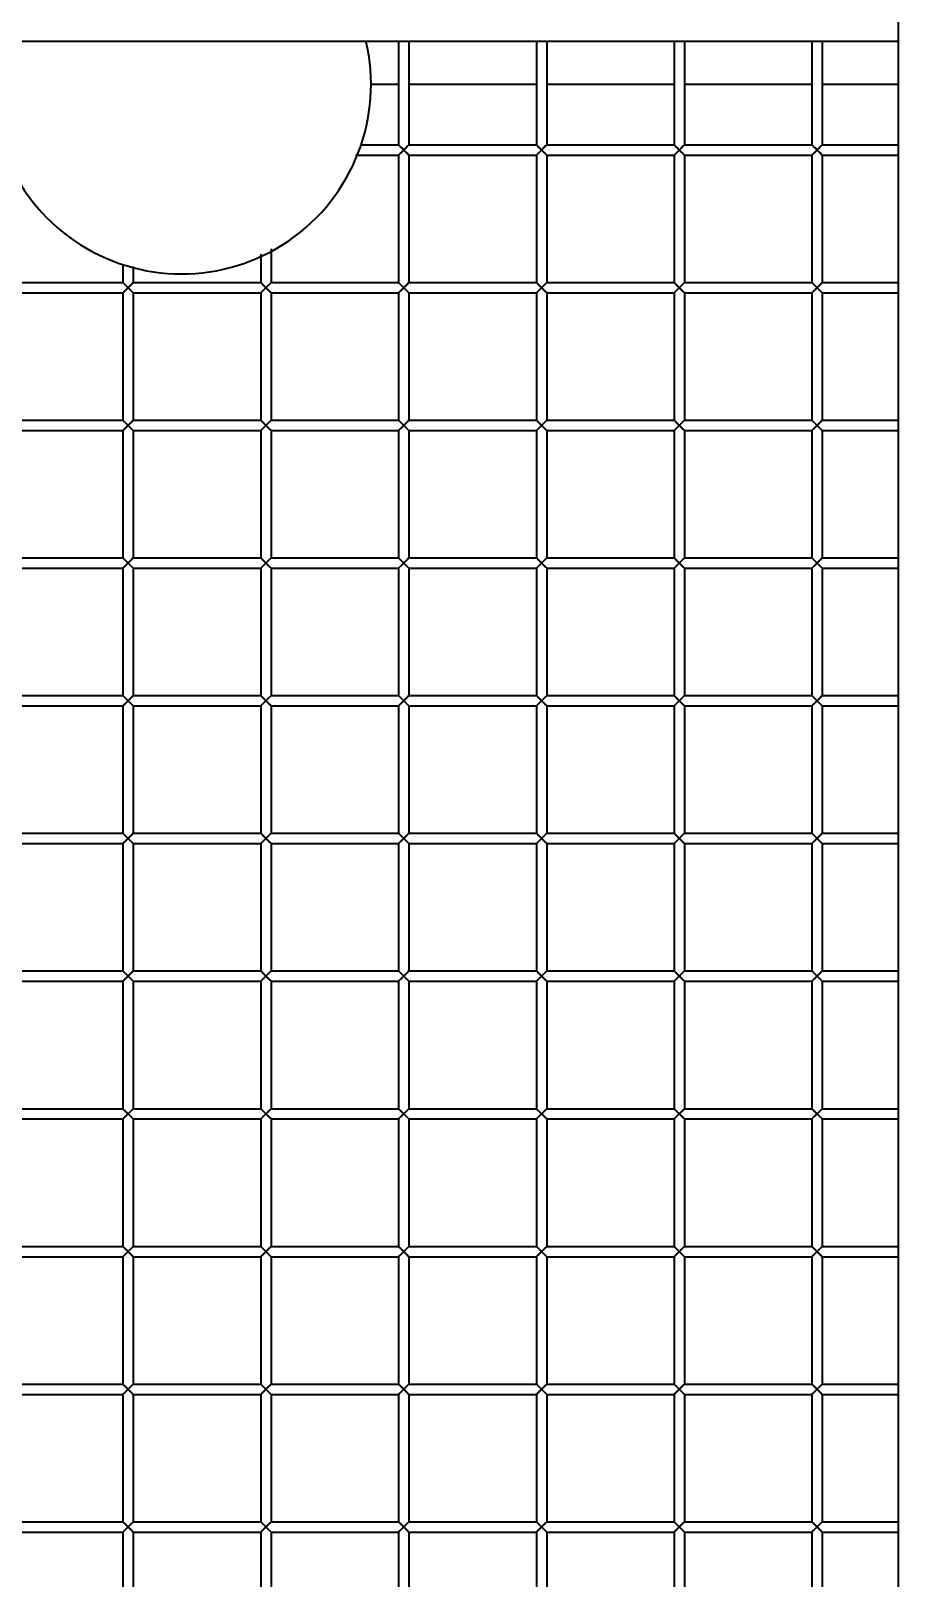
# Model space of a CAD drawing. Header units: millimetres. Extents: x 32496 to 166256, y 3504 to 23939.
# Drawn here: x 98126 to 98377.8, y 21905.1 to 22354.6 of the extents above; entities that cross this region are included whole.
import ezdxf

# ---------------------------------------------------------------- set-up
doc = ezdxf.new("R2010")
doc.units = ezdxf.units.MM
doc.layers.get('0').update_dxf_attribs({"lineweight": 35})

# ---------------------------------------------------------------- blocks, each defined once
blk = doc.blocks.new('8-1250')
at = {"linetype": 'Continuous'}
for p, q in [((-1585.13, -32393.79), (-1585.13, -33324.79)), ((-1585.13, -32408.79), (-2211.13, -32408.79)), ((-1730.13, -32408.79), (-1730.13, -32438.79)), ((-1727.13, -32408.79), (-1727.13, -32438.79)), ((-1690.13, -32408.79), (-1690.13, -32438.79)), ((-1687.13, -32408.79), (-1687.13, -32438.79)), ((-1650.13, -32408.79), (-1650.13, -32438.79)), ((-1647.13, -32408.79), (-1647.13, -32438.79)), ((-1610.13, -32408.79), (-1610.13, -32438.79)), ((-1607.13, -32408.79), (-1607.13, -32438.79)), ((-1730.13, -32421.29), (-1738.13, -32421.29)), ((-1690.13, -32421.29), (-1727.13, -32421.29)), ((-1650.13, -32421.29), (-1687.13, -32421.29)), ((-1610.13, -32421.29), (-1647.13, -32421.29)), ((-1585.13, -32421.29), (-1607.13, -32421.29)), ((-1741.05, -32438.79), (-1730.13, -32438.79)), ((-1730.13, -32441.79), (-1727.13, -32438.79)), ((-1727.13, -32441.79), (-1730.13, -32438.79)), ((-1730.01, -32441.67), (-1729.22, -32440.88)), ((-1729.22, -32440.88), (-1728.63, -32440.29)), ((-1727.13, -32438.79), (-1727.56, -32439.22)), ((-1727.13, -32438.79), (-1690.13, -32438.79)), ((-1690.13, -32441.79), (-1687.13, -32438.79)), ((-1687.13, -32441.79), (-1690.13, -32438.79)), ((-1690.01, -32441.67), (-1689.22, -32440.88)), ((-1689.22, -32440.88), (-1688.63, -32440.29)), ((-1687.13, -32438.79), (-1687.56, -32439.22)), ((-1687.13, -32438.79), (-1650.13, -32438.79)), ((-1650.13, -32441.79), (-1647.13, -32438.79)), ((-1647.13, -32441.79), (-1650.13, -32438.79)), ((-1650.01, -32441.67), (-1649.22, -32440.88)), ((-1649.22, -32440.88), (-1648.63, -32440.29)), ((-1647.13, -32438.79), (-1647.56, -32439.22)), ((-1647.13, -32438.79), (-1610.13, -32438.79)), ((-1610.13, -32441.79), (-1607.13, -32438.79)), ((-1607.13, -32441.79), (-1610.13, -32438.79)), ((-1610.01, -32441.67), (-1609.22, -32440.88)), ((-1609.22, -32440.88), (-1608.63, -32440.29)), ((-1607.13, -32438.79), (-1607.56, -32439.22)), ((-1607.13, -32438.79), (-1585.13, -32438.79)), ((-1742.59, -32441.79), (-1730.13, -32441.79)), ((-1730.13, -32441.79), (-1730.13, -32478.79)), ((-1727.13, -32441.79), (-1727.13, -32478.79)), ((-1727.13, -32441.79), (-1690.13, -32441.79)), ((-1690.13, -32441.79), (-1690.13, -32478.79)), ((-1687.13, -32441.79), (-1687.13, -32478.79)), ((-1687.13, -32441.79), (-1650.13, -32441.79)), ((-1650.13, -32441.79), (-1650.13, -32478.79)), ((-1647.13, -32441.79), (-1647.13, -32478.79)), ((-1647.13, -32441.79), (-1610.13, -32441.79)), ((-1610.13, -32441.79), (-1610.13, -32478.79)), ((-1607.13, -32441.79), (-1607.13, -32478.79)), ((-1607.13, -32441.79), (-1585.13, -32441.79)), ((-1770.13, -32470.56), (-1770.13, -32478.79)), ((-1767.13, -32469.02), (-1767.13, -32478.79)), ((-1810.13, -32473.55), (-1810.13, -32478.79)), ((-1807.13, -32474.1), (-1807.13, -32478.79)), ((-1847.13, -32478.79), (-1810.13, -32478.79)), ((-1847.13, -32481.79), (-1810.13, -32481.79)), ((-1810.13, -32481.79), (-1807.13, -32478.79)), ((-1807.13, -32481.79), (-1810.13, -32478.79)), ((-1810.13, -32481.79), (-1810.13, -32518.79)), ((-1810.01, -32481.67), (-1809.22, -32480.88)), ((-1809.22, -32480.88), (-1808.63, -32480.29)), ((-1807.13, -32478.79), (-1807.56, -32479.22)), ((-1807.13, -32478.79), (-1770.13, -32478.79)), ((-1807.13, -32481.79), (-1807.13, -32518.79)), ((-1807.13, -32481.79), (-1770.13, -32481.79)), ((-1770.13, -32481.79), (-1767.13, -32478.79)), ((-1767.13, -32481.79), (-1770.13, -32478.79)), ((-1770.13, -32481.79), (-1770.13, -32518.79)), ((-1770.01, -32481.67), (-1769.22, -32480.88)), ((-1769.22, -32480.88), (-1768.63, -32480.29)), ((-1767.13, -32478.79), (-1767.56, -32479.22)), ((-1767.13, -32478.79), (-1730.13, -32478.79)), ((-1767.13, -32481.79), (-1767.13, -32518.79)), ((-1767.13, -32481.79), (-1730.13, -32481.79)), ((-1730.13, -32481.79), (-1727.13, -32478.79)), ((-1727.13, -32481.79), (-1730.13, -32478.79)), ((-1730.13, -32481.79), (-1730.13, -32518.79)), ((-1730.01, -32481.67), (-1729.22, -32480.88)), ((-1729.22, -32480.88), (-1728.63, -32480.29)), ((-1727.13, -32478.79), (-1727.56, -32479.22)), ((-1727.13, -32478.79), (-1690.13, -32478.79)), ((-1727.13, -32481.79), (-1727.13, -32518.79)), ((-1727.13, -32481.79), (-1690.13, -32481.79)), ((-1690.13, -32481.79), (-1687.13, -32478.79)), ((-1687.13, -32481.79), (-1690.13, -32478.79)), ((-1690.13, -32481.79), (-1690.13, -32518.79)), ((-1690.01, -32481.67), (-1689.22, -32480.88)), ((-1689.22, -32480.88), (-1688.63, -32480.29)), ((-1687.13, -32478.79), (-1687.56, -32479.22)), ((-1687.13, -32478.79), (-1650.13, -32478.79)), ((-1687.13, -32481.79), (-1687.13, -32518.79)), ((-1687.13, -32481.79), (-1650.13, -32481.79)), ((-1650.13, -32481.79), (-1647.13, -32478.79)), ((-1647.13, -32481.79), (-1650.13, -32478.79)), ((-1650.13, -32481.79), (-1650.13, -32518.79)), ((-1650.01, -32481.67), (-1649.22, -32480.88)), ((-1649.22, -32480.88), (-1648.63, -32480.29)), ((-1647.13, -32478.79), (-1647.56, -32479.22)), ((-1647.13, -32478.79), (-1610.13, -32478.79)), ((-1647.13, -32481.79), (-1647.13, -32518.79)), ((-1647.13, -32481.79), (-1610.13, -32481.79)), ((-1610.13, -32481.79), (-1607.13, -32478.79)), ((-1607.13, -32481.79), (-1610.13, -32478.79)), ((-1610.13, -32481.79), (-1610.13, -32518.79)), ((-1610.01, -32481.67), (-1609.22, -32480.88)), ((-1609.22, -32480.88), (-1608.63, -32480.29)), ((-1607.13, -32478.79), (-1607.56, -32479.22)), ((-1607.13, -32478.79), (-1585.13, -32478.79)), ((-1607.13, -32481.79), (-1607.13, -32518.79)), ((-1607.13, -32481.79), (-1585.13, -32481.79)), ((-1847.13, -32518.79), (-1810.13, -32518.79)), ((-1847.13, -32521.79), (-1810.13, -32521.79)), ((-1810.13, -32521.79), (-1807.13, -32518.79)), ((-1807.13, -32521.79), (-1810.13, -32518.79)), ((-1810.13, -32521.79), (-1810.13, -32558.79)), ((-1810.01, -32521.67), (-1809.22, -32520.88)), ((-1809.22, -32520.88), (-1808.63, -32520.29)), ((-1807.13, -32518.79), (-1807.56, -32519.22)), ((-1807.13, -32518.79), (-1770.13, -32518.79)), ((-1807.13, -32521.79), (-1807.13, -32558.79)), ((-1807.13, -32521.79), (-1770.13, -32521.79)), ((-1770.13, -32521.79), (-1767.13, -32518.79)), ((-1767.13, -32521.79), (-1770.13, -32518.79)), ((-1770.13, -32521.79), (-1770.13, -32558.79)), ((-1770.01, -32521.67), (-1769.22, -32520.88)), ((-1769.22, -32520.88), (-1768.63, -32520.29)), ((-1767.13, -32518.79), (-1767.56, -32519.22)), ((-1767.13, -32518.79), (-1730.13, -32518.79)), ((-1767.13, -32521.79), (-1767.13, -32558.79)), ((-1767.13, -32521.79), (-1730.13, -32521.79)), ((-1730.13, -32521.79), (-1727.13, -32518.79)), ((-1727.13, -32521.79), (-1730.13, -32518.79)), ((-1730.13, -32521.79), (-1730.13, -32558.79)), ((-1730.01, -32521.67), (-1729.22, -32520.88)), ((-1729.22, -32520.88), (-1728.63, -32520.29)), ((-1727.13, -32518.79), (-1727.56, -32519.22)), ((-1727.13, -32518.79), (-1690.13, -32518.79)), ((-1727.13, -32521.79), (-1727.13, -32558.79)), ((-1727.13, -32521.79), (-1690.13, -32521.79)), ((-1690.13, -32521.79), (-1687.13, -32518.79)), ((-1687.13, -32521.79), (-1690.13, -32518.79)), ((-1690.13, -32521.79), (-1690.13, -32558.79)), ((-1690.01, -32521.67), (-1689.22, -32520.88)), ((-1689.22, -32520.88), (-1688.63, -32520.29)), ((-1687.13, -32518.79), (-1687.56, -32519.22)), ((-1687.13, -32518.79), (-1650.13, -32518.79)), ((-1687.13, -32521.79), (-1687.13, -32558.79)), ((-1687.13, -32521.79), (-1650.13, -32521.79)), ((-1650.13, -32521.79), (-1647.13, -32518.79)), ((-1647.13, -32521.79), (-1650.13, -32518.79)), ((-1650.13, -32521.79), (-1650.13, -32558.79)), ((-1650.01, -32521.67), (-1649.22, -32520.88)), ((-1649.22, -32520.88), (-1648.63, -32520.29)), ((-1647.13, -32518.79), (-1647.56, -32519.22)), ((-1647.13, -32518.79), (-1610.13, -32518.79)), ((-1647.13, -32521.79), (-1647.13, -32558.79)), ((-1647.13, -32521.79), (-1610.13, -32521.79)), ((-1610.13, -32521.79), (-1607.13, -32518.79)), ((-1607.13, -32521.79), (-1610.13, -32518.79)), ((-1610.13, -32521.79), (-1610.13, -32558.79)), ((-1610.01, -32521.67), (-1609.22, -32520.88)), ((-1609.22, -32520.88), (-1608.63, -32520.29)), ((-1607.13, -32518.79), (-1607.56, -32519.22)), ((-1607.13, -32518.79), (-1585.13, -32518.79)), ((-1607.13, -32521.79), (-1607.13, -32558.79)), ((-1607.13, -32521.79), (-1585.13, -32521.79)), ((-1847.13, -32558.79), (-1810.13, -32558.79)), ((-1847.13, -32561.79), (-1810.13, -32561.79)), ((-1810.13, -32561.79), (-1807.13, -32558.79)), ((-1807.13, -32561.79), (-1810.13, -32558.79)), ((-1810.13, -32561.79), (-1810.13, -32598.79)), ((-1810.01, -32561.67), (-1809.22, -32560.88)), ((-1809.22, -32560.88), (-1808.63, -32560.29)), ((-1807.13, -32558.79), (-1807.56, -32559.22)), ((-1807.13, -32558.79), (-1770.13, -32558.79)), ((-1807.13, -32561.79), (-1807.13, -32598.79)), ((-1807.13, -32561.79), (-1770.13, -32561.79)), ((-1770.13, -32561.79), (-1767.13, -32558.79)), ((-1767.13, -32561.79), (-1770.13, -32558.79)), ((-1770.13, -32561.79), (-1770.13, -32598.79)), ((-1770.01, -32561.67), (-1769.22, -32560.88)), ((-1769.22, -32560.88), (-1768.63, -32560.29)), ((-1767.13, -32558.79), (-1767.56, -32559.22)), ((-1767.13, -32558.79), (-1730.13, -32558.79)), ((-1767.13, -32561.79), (-1767.13, -32598.79)), ((-1767.13, -32561.79), (-1730.13, -32561.79)), ((-1730.13, -32561.79), (-1727.13, -32558.79)), ((-1727.13, -32561.79), (-1730.13, -32558.79)), ((-1730.13, -32561.79), (-1730.13, -32598.79)), ((-1730.01, -32561.67), (-1729.22, -32560.88)), ((-1729.22, -32560.88), (-1728.63, -32560.29)), ((-1727.13, -32558.79), (-1727.56, -32559.22)), ((-1727.13, -32558.79), (-1690.13, -32558.79)), ((-1727.13, -32561.79), (-1727.13, -32598.79)), ((-1727.13, -32561.79), (-1690.13, -32561.79)), ((-1690.13, -32561.79), (-1687.13, -32558.79)), ((-1687.13, -32561.79), (-1690.13, -32558.79)), ((-1690.13, -32561.79), (-1690.13, -32598.79)), ((-1690.01, -32561.67), (-1689.22, -32560.88)), ((-1689.22, -32560.88), (-1688.63, -32560.29)), ((-1687.13, -32558.79), (-1687.56, -32559.22)), ((-1687.13, -32558.79), (-1650.13, -32558.79)), ((-1687.13, -32561.79), (-1687.13, -32598.79)), ((-1687.13, -32561.79), (-1650.13, -32561.79)), ((-1650.13, -32561.79), (-1647.13, -32558.79)), ((-1647.13, -32561.79), (-1650.13, -32558.79)), ((-1650.13, -32561.79), (-1650.13, -32598.79)), ((-1650.01, -32561.67), (-1649.22, -32560.88)), ((-1649.22, -32560.88), (-1648.63, -32560.29)), ((-1647.13, -32558.79), (-1647.56, -32559.22)), ((-1647.13, -32558.79), (-1610.13, -32558.79)), ((-1647.13, -32561.79), (-1647.13, -32598.79)), ((-1647.13, -32561.79), (-1610.13, -32561.79)), ((-1610.13, -32561.79), (-1607.13, -32558.79)), ((-1607.13, -32561.79), (-1610.13, -32558.79)), ((-1610.13, -32561.79), (-1610.13, -32598.79)), ((-1610.01, -32561.67), (-1609.22, -32560.88)), ((-1609.22, -32560.88), (-1608.63, -32560.29)), ((-1607.13, -32558.79), (-1607.56, -32559.22)), ((-1607.13, -32558.79), (-1585.13, -32558.79)), ((-1607.13, -32561.79), (-1607.13, -32598.79)), ((-1607.13, -32561.79), (-1585.13, -32561.79)), ((-1847.13, -32598.79), (-1810.13, -32598.79)), ((-1810.13, -32601.79), (-1807.13, -32598.79)), ((-1807.13, -32601.79), (-1810.13, -32598.79)), ((-1807.13, -32598.79), (-1807.56, -32599.22)), ((-1807.13, -32598.79), (-1770.13, -32598.79)), ((-1770.13, -32601.79), (-1767.13, -32598.79)), ((-1767.13, -32601.79), (-1770.13, -32598.79)), ((-1767.13, -32598.79), (-1767.56, -32599.22)), ((-1767.13, -32598.79), (-1730.13, -32598.79)), ((-1730.13, -32601.79), (-1727.13, -32598.79)), ((-1727.13, -32601.79), (-1730.13, -32598.79)), ((-1727.13, -32598.79), (-1727.56, -32599.22)), ((-1727.13, -32598.79), (-1690.13, -32598.79)), ((-1690.13, -32601.79), (-1687.13, -32598.79)), ((-1687.13, -32601.79), (-1690.13, -32598.79)), ((-1687.13, -32598.79), (-1687.56, -32599.22)), ((-1687.13, -32598.79), (-1650.13, -32598.79)), ((-1650.13, -32601.79), (-1647.13, -32598.79)), ((-1647.13, -32601.79), (-1650.13, -32598.79)), ((-1647.13, -32598.79), (-1647.56, -32599.22)), ((-1647.13, -32598.79), (-1610.13, -32598.79)), ((-1610.13, -32601.79), (-1607.13, -32598.79)), ((-1607.13, -32601.79), (-1610.13, -32598.79)), ((-1607.13, -32598.79), (-1607.56, -32599.22)), ((-1607.13, -32598.79), (-1585.13, -32598.79)), ((-1847.13, -32601.79), (-1810.13, -32601.79)), ((-1810.13, -32601.79), (-1810.13, -32638.79)), ((-1810.01, -32601.67), (-1809.22, -32600.88)), ((-1809.22, -32600.88), (-1808.63, -32600.29)), ((-1807.13, -32601.79), (-1807.13, -32638.79)), ((-1807.13, -32601.79), (-1770.13, -32601.79)), ((-1770.13, -32601.79), (-1770.13, -32638.79)), ((-1770.01, -32601.67), (-1769.22, -32600.88)), ((-1769.22, -32600.88), (-1768.63, -32600.29)), ((-1767.13, -32601.79), (-1767.13, -32638.79)), ((-1767.13, -32601.79), (-1730.13, -32601.79)), ((-1730.13, -32601.79), (-1730.13, -32638.79)), ((-1730.01, -32601.67), (-1729.22, -32600.88)), ((-1729.22, -32600.88), (-1728.63, -32600.29)), ((-1727.13, -32601.79), (-1727.13, -32638.79)), ((-1727.13, -32601.79), (-1690.13, -32601.79)), ((-1690.13, -32601.79), (-1690.13, -32638.79)), ((-1690.01, -32601.67), (-1689.22, -32600.88)), ((-1689.22, -32600.88), (-1688.63, -32600.29)), ((-1687.13, -32601.79), (-1687.13, -32638.79)), ((-1687.13, -32601.79), (-1650.13, -32601.79)), ((-1650.13, -32601.79), (-1650.13, -32638.79)), ((-1650.01, -32601.67), (-1649.22, -32600.88)), ((-1649.22, -32600.88), (-1648.63, -32600.29)), ((-1647.13, -32601.79), (-1647.13, -32638.79)), ((-1647.13, -32601.79), (-1610.13, -32601.79)), ((-1610.13, -32601.79), (-1610.13, -32638.79)), ((-1610.01, -32601.67), (-1609.22, -32600.88)), ((-1609.22, -32600.88), (-1608.63, -32600.29)), ((-1607.13, -32601.79), (-1607.13, -32638.79)), ((-1607.13, -32601.79), (-1585.13, -32601.79)), ((-1847.13, -32638.79), (-1810.13, -32638.79)), ((-1810.13, -32641.79), (-1807.13, -32638.79)), ((-1807.13, -32641.79), (-1810.13, -32638.79)), ((-1807.13, -32638.79), (-1807.56, -32639.22)), ((-1807.13, -32638.79), (-1770.13, -32638.79)), ((-1770.13, -32641.79), (-1767.13, -32638.79)), ((-1767.13, -32641.79), (-1770.13, -32638.79)), ((-1767.13, -32638.79), (-1767.56, -32639.22)), ((-1767.13, -32638.79), (-1730.13, -32638.79)), ((-1730.13, -32641.79), (-1727.13, -32638.79)), ((-1727.13, -32641.79), (-1730.13, -32638.79)), ((-1727.13, -32638.79), (-1727.56, -32639.22)), ((-1727.13, -32638.79), (-1690.13, -32638.79)), ((-1690.13, -32641.79), (-1687.13, -32638.79)), ((-1687.13, -32641.79), (-1690.13, -32638.79)), ((-1687.13, -32638.79), (-1687.56, -32639.22)), ((-1687.13, -32638.79), (-1650.13, -32638.79)), ((-1650.13, -32641.79), (-1647.13, -32638.79)), ((-1647.13, -32641.79), (-1650.13, -32638.79)), ((-1647.13, -32638.79), (-1647.56, -32639.22)), ((-1647.13, -32638.79), (-1610.13, -32638.79)), ((-1610.13, -32641.79), (-1607.13, -32638.79)), ((-1607.13, -32641.79), (-1610.13, -32638.79)), ((-1607.13, -32638.79), (-1607.56, -32639.22)), ((-1607.13, -32638.79), (-1585.13, -32638.79)), ((-1847.13, -32641.79), (-1810.13, -32641.79)), ((-1810.13, -32641.79), (-1810.13, -32678.79)), ((-1810.01, -32641.67), (-1809.22, -32640.88)), ((-1809.22, -32640.88), (-1808.63, -32640.29)), ((-1807.13, -32641.79), (-1807.13, -32678.79)), ((-1807.13, -32641.79), (-1770.13, -32641.79)), ((-1770.13, -32641.79), (-1770.13, -32678.79)), ((-1770.01, -32641.67), (-1769.22, -32640.88)), ((-1769.22, -32640.88), (-1768.63, -32640.29)), ((-1767.13, -32641.79), (-1767.13, -32678.79)), ((-1767.13, -32641.79), (-1730.13, -32641.79)), ((-1730.13, -32641.79), (-1730.13, -32678.79)), ((-1730.01, -32641.67), (-1729.22, -32640.88)), ((-1729.22, -32640.88), (-1728.63, -32640.29)), ((-1727.13, -32641.79), (-1727.13, -32678.79)), ((-1727.13, -32641.79), (-1690.13, -32641.79)), ((-1690.13, -32641.79), (-1690.13, -32678.79)), ((-1690.01, -32641.67), (-1689.22, -32640.88)), ((-1689.22, -32640.88), (-1688.63, -32640.29)), ((-1687.13, -32641.79), (-1687.13, -32678.79)), ((-1687.13, -32641.79), (-1650.13, -32641.79)), ((-1650.13, -32641.79), (-1650.13, -32678.79)), ((-1650.01, -32641.67), (-1649.22, -32640.88)), ((-1649.22, -32640.88), (-1648.63, -32640.29)), ((-1647.13, -32641.79), (-1647.13, -32678.79)), ((-1647.13, -32641.79), (-1610.13, -32641.79)), ((-1610.13, -32641.79), (-1610.13, -32678.79)), ((-1610.01, -32641.67), (-1609.22, -32640.88)), ((-1609.22, -32640.88), (-1608.63, -32640.29)), ((-1607.13, -32641.79), (-1607.13, -32678.79)), ((-1607.13, -32641.79), (-1585.13, -32641.79)), ((-1847.13, -32678.79), (-1810.13, -32678.79)), ((-1810.13, -32681.79), (-1807.13, -32678.79)), ((-1807.13, -32681.79), (-1810.13, -32678.79)), ((-1807.13, -32678.79), (-1807.56, -32679.22)), ((-1807.13, -32678.79), (-1770.13, -32678.79)), ((-1770.13, -32681.79), (-1767.13, -32678.79)), ((-1767.13, -32681.79), (-1770.13, -32678.79)), ((-1767.13, -32678.79), (-1767.56, -32679.22)), ((-1767.13, -32678.79), (-1730.13, -32678.79)), ((-1730.13, -32681.79), (-1727.13, -32678.79)), ((-1727.13, -32681.79), (-1730.13, -32678.79)), ((-1727.13, -32678.79), (-1727.56, -32679.22)), ((-1727.13, -32678.79), (-1690.13, -32678.79)), ((-1690.13, -32681.79), (-1687.13, -32678.79)), ((-1687.13, -32681.79), (-1690.13, -32678.79)), ((-1687.13, -32678.79), (-1687.56, -32679.22)), ((-1687.13, -32678.79), (-1650.13, -32678.79)), ((-1650.13, -32681.79), (-1647.13, -32678.79)), ((-1647.13, -32681.79), (-1650.13, -32678.79)), ((-1647.13, -32678.79), (-1647.56, -32679.22)), ((-1647.13, -32678.79), (-1610.13, -32678.79)), ((-1610.13, -32681.79), (-1607.13, -32678.79)), ((-1607.13, -32681.79), (-1610.13, -32678.79)), ((-1607.13, -32678.79), (-1607.56, -32679.22)), ((-1607.13, -32678.79), (-1585.13, -32678.79)), ((-1847.13, -32681.79), (-1810.13, -32681.79)), ((-1810.13, -32681.79), (-1810.13, -32718.79)), ((-1810.01, -32681.67), (-1809.22, -32680.88)), ((-1809.22, -32680.88), (-1808.63, -32680.29)), ((-1807.13, -32681.79), (-1807.13, -32718.79)), ((-1807.13, -32681.79), (-1770.13, -32681.79)), ((-1770.13, -32681.79), (-1770.13, -32718.79)), ((-1770.01, -32681.67), (-1769.22, -32680.88)), ((-1769.22, -32680.88), (-1768.63, -32680.29)), ((-1767.13, -32681.79), (-1767.13, -32718.79)), ((-1767.13, -32681.79), (-1730.13, -32681.79)), ((-1730.13, -32681.79), (-1730.13, -32718.79)), ((-1730.01, -32681.67), (-1729.22, -32680.88)), ((-1729.22, -32680.88), (-1728.63, -32680.29)), ((-1727.13, -32681.79), (-1727.13, -32718.79)), ((-1727.13, -32681.79), (-1690.13, -32681.79)), ((-1690.13, -32681.79), (-1690.13, -32718.79)), ((-1690.01, -32681.67), (-1689.22, -32680.88)), ((-1689.22, -32680.88), (-1688.63, -32680.29)), ((-1687.13, -32681.79), (-1687.13, -32718.79)), ((-1687.13, -32681.79), (-1650.13, -32681.79)), ((-1650.13, -32681.79), (-1650.13, -32718.79)), ((-1650.01, -32681.67), (-1649.22, -32680.88)), ((-1649.22, -32680.88), (-1648.63, -32680.29)), ((-1647.13, -32681.79), (-1647.13, -32718.79)), ((-1647.13, -32681.79), (-1610.13, -32681.79)), ((-1610.13, -32681.79), (-1610.13, -32718.79)), ((-1610.01, -32681.67), (-1609.22, -32680.88)), ((-1609.22, -32680.88), (-1608.63, -32680.29)), ((-1607.13, -32681.79), (-1607.13, -32718.79)), ((-1607.13, -32681.79), (-1585.13, -32681.79)), ((-1847.13, -32718.79), (-1810.13, -32718.79)), ((-1810.13, -32721.79), (-1807.13, -32718.79)), ((-1807.13, -32721.79), (-1810.13, -32718.79)), ((-1809.22, -32720.88), (-1808.63, -32720.29)), ((-1807.13, -32718.79), (-1807.56, -32719.22)), ((-1807.13, -32718.79), (-1770.13, -32718.79)), ((-1770.13, -32721.79), (-1767.13, -32718.79)), ((-1767.13, -32721.79), (-1770.13, -32718.79)), ((-1769.22, -32720.88), (-1768.63, -32720.29)), ((-1767.13, -32718.79), (-1767.56, -32719.22)), ((-1767.13, -32718.79), (-1730.13, -32718.79)), ((-1730.13, -32721.79), (-1727.13, -32718.79)), ((-1727.13, -32721.79), (-1730.13, -32718.79)), ((-1729.22, -32720.88), (-1728.63, -32720.29)), ((-1727.13, -32718.79), (-1727.56, -32719.22)), ((-1727.13, -32718.79), (-1690.13, -32718.79)), ((-1690.13, -32721.79), (-1687.13, -32718.79)), ((-1687.13, -32721.79), (-1690.13, -32718.79)), ((-1689.22, -32720.88), (-1688.63, -32720.29)), ((-1687.13, -32718.79), (-1687.56, -32719.22)), ((-1687.13, -32718.79), (-1650.13, -32718.79)), ((-1650.13, -32721.79), (-1647.13, -32718.79)), ((-1647.13, -32721.79), (-1650.13, -32718.79)), ((-1649.22, -32720.88), (-1648.63, -32720.29)), ((-1647.13, -32718.79), (-1647.56, -32719.22)), ((-1647.13, -32718.79), (-1610.13, -32718.79)), ((-1610.13, -32721.79), (-1607.13, -32718.79)), ((-1607.13, -32721.79), (-1610.13, -32718.79)), ((-1609.22, -32720.88), (-1608.63, -32720.29)), ((-1607.13, -32718.79), (-1607.56, -32719.22)), ((-1607.13, -32718.79), (-1585.13, -32718.79)), ((-1847.13, -32721.79), (-1810.13, -32721.79)), ((-1810.13, -32721.79), (-1810.13, -32758.79)), ((-1810.01, -32721.67), (-1809.22, -32720.88)), ((-1807.13, -32721.79), (-1807.13, -32758.79)), ((-1807.13, -32721.79), (-1770.13, -32721.79)), ((-1770.13, -32721.79), (-1770.13, -32758.79)), ((-1770.01, -32721.67), (-1769.22, -32720.88)), ((-1767.13, -32721.79), (-1767.13, -32758.79)), ((-1767.13, -32721.79), (-1730.13, -32721.79)), ((-1730.13, -32721.79), (-1730.13, -32758.79)), ((-1730.01, -32721.67), (-1729.22, -32720.88)), ((-1727.13, -32721.79), (-1727.13, -32758.79)), ((-1727.13, -32721.79), (-1690.13, -32721.79)), ((-1690.13, -32721.79), (-1690.13, -32758.79)), ((-1690.01, -32721.67), (-1689.22, -32720.88)), ((-1687.13, -32721.79), (-1687.13, -32758.79)), ((-1687.13, -32721.79), (-1650.13, -32721.79)), ((-1650.13, -32721.79), (-1650.13, -32758.79)), ((-1650.01, -32721.67), (-1649.22, -32720.88)), ((-1647.13, -32721.79), (-1647.13, -32758.79)), ((-1647.13, -32721.79), (-1610.13, -32721.79)), ((-1610.13, -32721.79), (-1610.13, -32758.79)), ((-1610.01, -32721.67), (-1609.22, -32720.88)), ((-1607.13, -32721.79), (-1607.13, -32758.79)), ((-1607.13, -32721.79), (-1585.13, -32721.79)), ((-1847.13, -32758.79), (-1810.13, -32758.79)), ((-1810.13, -32761.79), (-1807.13, -32758.79)), ((-1807.13, -32761.79), (-1810.13, -32758.79)), ((-1809.22, -32760.88), (-1808.63, -32760.29)), ((-1807.13, -32758.79), (-1807.56, -32759.22)), ((-1807.13, -32758.79), (-1770.13, -32758.79)), ((-1770.13, -32761.79), (-1767.13, -32758.79)), ((-1767.13, -32761.79), (-1770.13, -32758.79)), ((-1769.22, -32760.88), (-1768.63, -32760.29)), ((-1767.13, -32758.79), (-1767.56, -32759.22)), ((-1767.13, -32758.79), (-1730.13, -32758.79)), ((-1730.13, -32761.79), (-1727.13, -32758.79)), ((-1727.13, -32761.79), (-1730.13, -32758.79)), ((-1729.22, -32760.88), (-1728.63, -32760.29)), ((-1727.13, -32758.79), (-1727.56, -32759.22)), ((-1727.13, -32758.79), (-1690.13, -32758.79)), ((-1690.13, -32761.79), (-1687.13, -32758.79)), ((-1687.13, -32761.79), (-1690.13, -32758.79)), ((-1689.22, -32760.88), (-1688.63, -32760.29)), ((-1687.13, -32758.79), (-1687.56, -32759.22)), ((-1687.13, -32758.79), (-1650.13, -32758.79)), ((-1650.13, -32761.79), (-1647.13, -32758.79)), ((-1647.13, -32761.79), (-1650.13, -32758.79)), ((-1649.22, -32760.88), (-1648.63, -32760.29)), ((-1647.13, -32758.79), (-1647.56, -32759.22)), ((-1647.13, -32758.79), (-1610.13, -32758.79)), ((-1610.13, -32761.79), (-1607.13, -32758.79)), ((-1607.13, -32761.79), (-1610.13, -32758.79)), ((-1609.22, -32760.88), (-1608.63, -32760.29)), ((-1607.13, -32758.79), (-1607.56, -32759.22)), ((-1607.13, -32758.79), (-1585.13, -32758.79)), ((-1847.13, -32761.79), (-1810.13, -32761.79)), ((-1810.13, -32761.79), (-1810.13, -32798.79)), ((-1810.01, -32761.67), (-1809.22, -32760.88)), ((-1807.13, -32761.79), (-1807.13, -32798.79)), ((-1807.13, -32761.79), (-1770.13, -32761.79)), ((-1770.13, -32761.79), (-1770.13, -32798.79)), ((-1770.01, -32761.67), (-1769.22, -32760.88)), ((-1767.13, -32761.79), (-1767.13, -32798.79)), ((-1767.13, -32761.79), (-1730.13, -32761.79)), ((-1730.13, -32761.79), (-1730.13, -32798.79)), ((-1730.01, -32761.67), (-1729.22, -32760.88)), ((-1727.13, -32761.79), (-1727.13, -32798.79)), ((-1727.13, -32761.79), (-1690.13, -32761.79)), ((-1690.13, -32761.79), (-1690.13, -32798.79)), ((-1690.01, -32761.67), (-1689.22, -32760.88)), ((-1687.13, -32761.79), (-1687.13, -32798.79)), ((-1687.13, -32761.79), (-1650.13, -32761.79)), ((-1650.13, -32761.79), (-1650.13, -32798.79)), ((-1650.01, -32761.67), (-1649.22, -32760.88)), ((-1647.13, -32761.79), (-1647.13, -32798.79)), ((-1647.13, -32761.79), (-1610.13, -32761.79)), ((-1610.13, -32761.79), (-1610.13, -32798.79)), ((-1610.01, -32761.67), (-1609.22, -32760.88)), ((-1607.13, -32761.79), (-1607.13, -32798.79)), ((-1607.13, -32761.79), (-1585.13, -32761.79)), ((-1847.13, -32798.79), (-1810.13, -32798.79)), ((-1810.13, -32801.79), (-1807.13, -32798.79)), ((-1807.13, -32801.79), (-1810.13, -32798.79)), ((-1810.01, -32801.67), (-1809.22, -32800.88)), ((-1809.22, -32800.88), (-1808.63, -32800.29)), ((-1807.13, -32798.79), (-1807.56, -32799.22)), ((-1807.13, -32798.79), (-1770.13, -32798.79)), ((-1770.13, -32801.79), (-1767.13, -32798.79)), ((-1767.13, -32801.79), (-1770.13, -32798.79)), ((-1770.01, -32801.67), (-1769.22, -32800.88)), ((-1769.22, -32800.88), (-1768.63, -32800.29)), ((-1767.13, -32798.79), (-1767.56, -32799.22)), ((-1767.13, -32798.79), (-1730.13, -32798.79)), ((-1730.13, -32801.79), (-1727.13, -32798.79)), ((-1727.13, -32801.79), (-1730.13, -32798.79)), ((-1730.01, -32801.67), (-1729.22, -32800.88)), ((-1729.22, -32800.88), (-1728.63, -32800.29)), ((-1727.13, -32798.79), (-1727.56, -32799.22)), ((-1727.13, -32798.79), (-1690.13, -32798.79)), ((-1690.13, -32801.79), (-1687.13, -32798.79)), ((-1687.13, -32801.79), (-1690.13, -32798.79)), ((-1690.01, -32801.67), (-1689.22, -32800.88)), ((-1689.22, -32800.88), (-1688.63, -32800.29)), ((-1687.13, -32798.79), (-1687.56, -32799.22)), ((-1687.13, -32798.79), (-1650.13, -32798.79)), ((-1650.13, -32801.79), (-1647.13, -32798.79)), ((-1647.13, -32801.79), (-1650.13, -32798.79)), ((-1650.01, -32801.67), (-1649.22, -32800.88)), ((-1649.22, -32800.88), (-1648.63, -32800.29)), ((-1647.13, -32798.79), (-1647.56, -32799.22)), ((-1647.13, -32798.79), (-1610.13, -32798.79)), ((-1610.13, -32801.79), (-1607.13, -32798.79)), ((-1607.13, -32801.79), (-1610.13, -32798.79)), ((-1610.01, -32801.67), (-1609.22, -32800.88)), ((-1609.22, -32800.88), (-1608.63, -32800.29)), ((-1607.13, -32798.79), (-1607.56, -32799.22)), ((-1607.13, -32798.79), (-1585.13, -32798.79)), ((-1847.13, -32801.79), (-1810.13, -32801.79)), ((-1810.13, -32801.79), (-1810.13, -32838.79)), ((-1807.13, -32801.79), (-1807.13, -32838.79)), ((-1807.13, -32801.79), (-1770.13, -32801.79)), ((-1770.13, -32801.79), (-1770.13, -32838.79)), ((-1767.13, -32801.79), (-1767.13, -32838.79)), ((-1767.13, -32801.79), (-1730.13, -32801.79)), ((-1730.13, -32801.79), (-1730.13, -32838.79)), ((-1727.13, -32801.79), (-1727.13, -32838.79)), ((-1727.13, -32801.79), (-1690.13, -32801.79)), ((-1690.13, -32801.79), (-1690.13, -32838.79)), ((-1687.13, -32801.79), (-1687.13, -32838.79)), ((-1687.13, -32801.79), (-1650.13, -32801.79)), ((-1650.13, -32801.79), (-1650.13, -32838.79)), ((-1647.13, -32801.79), (-1647.13, -32838.79)), ((-1647.13, -32801.79), (-1610.13, -32801.79)), ((-1610.13, -32801.79), (-1610.13, -32838.79)), ((-1607.13, -32801.79), (-1607.13, -32838.79)), ((-1607.13, -32801.79), (-1585.13, -32801.79)), ((-1847.13, -32838.79), (-1810.13, -32838.79)), ((-1810.13, -32841.79), (-1807.13, -32838.79)), ((-1807.13, -32841.79), (-1810.13, -32838.79)), ((-1810.01, -32841.67), (-1809.22, -32840.88)), ((-1809.22, -32840.88), (-1808.63, -32840.29)), ((-1807.13, -32838.79), (-1807.56, -32839.22)), ((-1807.13, -32838.79), (-1770.13, -32838.79)), ((-1770.13, -32841.79), (-1767.13, -32838.79)), ((-1767.13, -32841.79), (-1770.13, -32838.79)), ((-1770.01, -32841.67), (-1769.22, -32840.88)), ((-1769.22, -32840.88), (-1768.63, -32840.29)), ((-1767.13, -32838.79), (-1767.56, -32839.22)), ((-1767.13, -32838.79), (-1730.13, -32838.79)), ((-1730.13, -32841.79), (-1727.13, -32838.79)), ((-1727.13, -32841.79), (-1730.13, -32838.79)), ((-1730.01, -32841.67), (-1729.22, -32840.88)), ((-1729.22, -32840.88), (-1728.63, -32840.29)), ((-1727.13, -32838.79), (-1727.56, -32839.22)), ((-1727.13, -32838.79), (-1690.13, -32838.79)), ((-1690.13, -32841.79), (-1687.13, -32838.79)), ((-1687.13, -32841.79), (-1690.13, -32838.79)), ((-1690.01, -32841.67), (-1689.22, -32840.88)), ((-1689.22, -32840.88), (-1688.63, -32840.29)), ((-1687.13, -32838.79), (-1687.56, -32839.22)), ((-1687.13, -32838.79), (-1650.13, -32838.79)), ((-1650.13, -32841.79), (-1647.13, -32838.79)), ((-1647.13, -32841.79), (-1650.13, -32838.79)), ((-1650.01, -32841.67), (-1649.22, -32840.88)), ((-1649.22, -32840.88), (-1648.63, -32840.29)), ((-1647.13, -32838.79), (-1647.56, -32839.22)), ((-1647.13, -32838.79), (-1610.13, -32838.79)), ((-1610.13, -32841.79), (-1607.13, -32838.79)), ((-1610.13, -32838.79), (-1607.13, -32841.79)), ((-1610.01, -32841.67), (-1609.22, -32840.88)), ((-1609.22, -32840.88), (-1608.63, -32840.29)), ((-1607.13, -32838.79), (-1607.56, -32839.22)), ((-1607.13, -32838.79), (-1585.13, -32838.79)), ((-1847.13, -32841.79), (-1810.13, -32841.79)), ((-1810.13, -32841.79), (-1810.13, -32878.79)), ((-1807.13, -32841.79), (-1807.13, -32878.79)), ((-1807.13, -32841.79), (-1770.13, -32841.79)), ((-1770.13, -32841.79), (-1770.13, -32878.79)), ((-1767.13, -32841.79), (-1767.13, -32878.79)), ((-1767.13, -32841.79), (-1730.13, -32841.79)), ((-1730.13, -32841.79), (-1730.13, -32878.79)), ((-1727.13, -32841.79), (-1727.13, -32878.79)), ((-1727.13, -32841.79), (-1690.13, -32841.79)), ((-1690.13, -32841.79), (-1690.13, -32878.79)), ((-1687.13, -32841.79), (-1687.13, -32878.79)), ((-1687.13, -32841.79), (-1650.13, -32841.79)), ((-1650.13, -32841.79), (-1650.13, -32878.79)), ((-1647.13, -32841.79), (-1647.13, -32878.79)), ((-1647.13, -32841.79), (-1610.13, -32841.79)), ((-1610.13, -32841.79), (-1610.13, -32878.79)), ((-1607.13, -32841.79), (-1607.13, -32878.79)), ((-1607.13, -32841.79), (-1585.13, -32841.79))]:
    blk.add_line(p, q, dxfattribs=at)
for points in [[(-1728.63, -32440.29), (-1729.21, -32439.7), (-1729.69, -32439.23)], [(-1727.56, -32439.22), (-1728.05, -32439.71), (-1728.63, -32440.29)], [(-1728.63, -32440.29), (-1728.04, -32440.88), (-1727.57, -32441.35), (-1727.13, -32441.79)], [(-1688.63, -32440.29), (-1689.21, -32439.7), (-1689.69, -32439.23)], [(-1687.56, -32439.22), (-1688.05, -32439.71), (-1688.63, -32440.29)], [(-1688.63, -32440.29), (-1688.04, -32440.88), (-1687.57, -32441.35), (-1687.13, -32441.79)], [(-1648.63, -32440.29), (-1649.21, -32439.7), (-1649.69, -32439.23)], [(-1647.56, -32439.22), (-1648.05, -32439.71), (-1648.63, -32440.29)], [(-1648.63, -32440.29), (-1648.04, -32440.88), (-1647.57, -32441.35), (-1647.13, -32441.79)], [(-1608.63, -32440.29), (-1609.21, -32439.7), (-1609.69, -32439.23)], [(-1607.56, -32439.22), (-1608.05, -32439.71), (-1608.63, -32440.29)], [(-1608.63, -32440.29), (-1608.04, -32440.88), (-1607.57, -32441.35), (-1607.13, -32441.79)], [(-1808.63, -32480.29), (-1809.21, -32479.7), (-1809.69, -32479.23)], [(-1807.56, -32479.22), (-1808.05, -32479.71), (-1808.63, -32480.29)], [(-1808.63, -32480.29), (-1808.04, -32480.88), (-1807.57, -32481.35), (-1807.13, -32481.79)], [(-1768.63, -32480.29), (-1769.21, -32479.7), (-1769.69, -32479.23)], [(-1767.56, -32479.22), (-1768.05, -32479.71), (-1768.63, -32480.29)], [(-1768.63, -32480.29), (-1768.04, -32480.88), (-1767.57, -32481.35), (-1767.13, -32481.79)], [(-1728.63, -32480.29), (-1729.21, -32479.7), (-1729.69, -32479.23)], [(-1727.56, -32479.22), (-1728.05, -32479.71), (-1728.63, -32480.29)], [(-1728.63, -32480.29), (-1728.04, -32480.88), (-1727.57, -32481.35), (-1727.13, -32481.79)], [(-1688.63, -32480.29), (-1689.21, -32479.7), (-1689.69, -32479.23)], [(-1687.56, -32479.22), (-1688.05, -32479.71), (-1688.63, -32480.29)], [(-1688.63, -32480.29), (-1688.04, -32480.88), (-1687.57, -32481.35), (-1687.13, -32481.79)], [(-1648.63, -32480.29), (-1649.21, -32479.7), (-1649.69, -32479.23)], [(-1647.56, -32479.22), (-1648.05, -32479.71), (-1648.63, -32480.29)], [(-1648.63, -32480.29), (-1648.04, -32480.88), (-1647.57, -32481.35), (-1647.13, -32481.79)], [(-1608.63, -32480.29), (-1609.21, -32479.7), (-1609.69, -32479.23)], [(-1607.56, -32479.22), (-1608.05, -32479.71), (-1608.63, -32480.29)], [(-1608.63, -32480.29), (-1608.04, -32480.88), (-1607.57, -32481.35), (-1607.13, -32481.79)], [(-1808.63, -32520.29), (-1809.21, -32519.7), (-1809.69, -32519.23)], [(-1807.56, -32519.22), (-1808.05, -32519.71), (-1808.63, -32520.29)], [(-1808.63, -32520.29), (-1808.04, -32520.88), (-1807.57, -32521.35), (-1807.13, -32521.79)], [(-1768.63, -32520.29), (-1769.21, -32519.7), (-1769.69, -32519.23)], [(-1767.56, -32519.22), (-1768.05, -32519.71), (-1768.63, -32520.29)], [(-1768.63, -32520.29), (-1768.04, -32520.88), (-1767.57, -32521.35), (-1767.13, -32521.79)], [(-1728.63, -32520.29), (-1729.21, -32519.7), (-1729.69, -32519.23)], [(-1727.56, -32519.22), (-1728.05, -32519.71), (-1728.63, -32520.29)], [(-1728.63, -32520.29), (-1728.04, -32520.88), (-1727.57, -32521.35), (-1727.13, -32521.79)], [(-1688.63, -32520.29), (-1689.21, -32519.7), (-1689.69, -32519.23)], [(-1687.56, -32519.22), (-1688.05, -32519.71), (-1688.63, -32520.29)], [(-1688.63, -32520.29), (-1688.04, -32520.88), (-1687.57, -32521.35), (-1687.13, -32521.79)], [(-1648.63, -32520.29), (-1649.21, -32519.7), (-1649.69, -32519.23)], [(-1647.56, -32519.22), (-1648.05, -32519.71), (-1648.63, -32520.29)], [(-1648.63, -32520.29), (-1648.04, -32520.88), (-1647.57, -32521.35), (-1647.13, -32521.79)], [(-1608.63, -32520.29), (-1609.21, -32519.7), (-1609.69, -32519.23)], [(-1607.56, -32519.22), (-1608.05, -32519.71), (-1608.63, -32520.29)], [(-1608.63, -32520.29), (-1608.04, -32520.88), (-1607.57, -32521.35), (-1607.13, -32521.79)], [(-1808.63, -32560.29), (-1809.21, -32559.7), (-1809.69, -32559.23)], [(-1807.56, -32559.22), (-1808.05, -32559.71), (-1808.63, -32560.29)], [(-1808.63, -32560.29), (-1808.04, -32560.88), (-1807.57, -32561.35), (-1807.13, -32561.79)], [(-1768.63, -32560.29), (-1769.21, -32559.7), (-1769.69, -32559.23)], [(-1767.56, -32559.22), (-1768.05, -32559.71), (-1768.63, -32560.29)], [(-1768.63, -32560.29), (-1768.04, -32560.88), (-1767.57, -32561.35), (-1767.13, -32561.79)], [(-1728.63, -32560.29), (-1729.21, -32559.7), (-1729.69, -32559.23)], [(-1727.56, -32559.22), (-1728.05, -32559.71), (-1728.63, -32560.29)], [(-1728.63, -32560.29), (-1728.04, -32560.88), (-1727.57, -32561.35), (-1727.13, -32561.79)], [(-1688.63, -32560.29), (-1689.21, -32559.7), (-1689.69, -32559.23)], [(-1687.56, -32559.22), (-1688.05, -32559.71), (-1688.63, -32560.29)], [(-1688.63, -32560.29), (-1688.04, -32560.88), (-1687.57, -32561.35), (-1687.13, -32561.79)], [(-1648.63, -32560.29), (-1649.21, -32559.7), (-1649.69, -32559.23)], [(-1647.56, -32559.22), (-1648.05, -32559.71), (-1648.63, -32560.29)], [(-1648.63, -32560.29), (-1648.04, -32560.88), (-1647.57, -32561.35), (-1647.13, -32561.79)], [(-1608.63, -32560.29), (-1609.21, -32559.7), (-1609.69, -32559.23)], [(-1607.56, -32559.22), (-1608.05, -32559.71), (-1608.63, -32560.29)], [(-1608.63, -32560.29), (-1608.04, -32560.88), (-1607.57, -32561.35), (-1607.13, -32561.79)], [(-1808.63, -32600.29), (-1809.21, -32599.7), (-1809.69, -32599.23)], [(-1807.56, -32599.22), (-1808.05, -32599.71), (-1808.63, -32600.29)], [(-1808.63, -32600.29), (-1808.04, -32600.88), (-1807.57, -32601.35), (-1807.13, -32601.79)], [(-1768.63, -32600.29), (-1769.21, -32599.7), (-1769.69, -32599.23)], [(-1767.56, -32599.22), (-1768.05, -32599.71), (-1768.63, -32600.29)], [(-1768.63, -32600.29), (-1768.04, -32600.88), (-1767.57, -32601.35), (-1767.13, -32601.79)], [(-1728.63, -32600.29), (-1729.21, -32599.7), (-1729.69, -32599.23)], [(-1727.56, -32599.22), (-1728.05, -32599.71), (-1728.63, -32600.29)], [(-1728.63, -32600.29), (-1728.04, -32600.88), (-1727.57, -32601.35), (-1727.13, -32601.79)], [(-1688.63, -32600.29), (-1689.21, -32599.7), (-1689.69, -32599.23)], [(-1687.56, -32599.22), (-1688.05, -32599.71), (-1688.63, -32600.29)], [(-1688.63, -32600.29), (-1688.04, -32600.88), (-1687.57, -32601.35), (-1687.13, -32601.79)], [(-1648.63, -32600.29), (-1649.21, -32599.7), (-1649.69, -32599.23)], [(-1647.56, -32599.22), (-1648.05, -32599.71), (-1648.63, -32600.29)], [(-1648.63, -32600.29), (-1648.04, -32600.88), (-1647.57, -32601.35), (-1647.13, -32601.79)], [(-1608.63, -32600.29), (-1609.21, -32599.7), (-1609.69, -32599.23)], [(-1607.56, -32599.22), (-1608.05, -32599.71), (-1608.63, -32600.29)], [(-1608.63, -32600.29), (-1608.04, -32600.88), (-1607.57, -32601.35), (-1607.13, -32601.79)], [(-1808.63, -32640.29), (-1809.21, -32639.7), (-1809.69, -32639.23)], [(-1807.56, -32639.22), (-1808.05, -32639.71), (-1808.63, -32640.29)], [(-1768.63, -32640.29), (-1769.21, -32639.7), (-1769.69, -32639.23)], [(-1767.56, -32639.22), (-1768.05, -32639.71), (-1768.63, -32640.29)], [(-1728.63, -32640.29), (-1729.21, -32639.7), (-1729.69, -32639.23)], [(-1727.56, -32639.22), (-1728.05, -32639.71), (-1728.63, -32640.29)], [(-1688.63, -32640.29), (-1689.21, -32639.7), (-1689.69, -32639.23)], [(-1687.56, -32639.22), (-1688.05, -32639.71), (-1688.63, -32640.29)], [(-1648.63, -32640.29), (-1649.21, -32639.7), (-1649.69, -32639.23)], [(-1647.56, -32639.22), (-1648.05, -32639.71), (-1648.63, -32640.29)], [(-1608.63, -32640.29), (-1609.21, -32639.7), (-1609.69, -32639.23)], [(-1607.56, -32639.22), (-1608.05, -32639.71), (-1608.63, -32640.29)], [(-1808.63, -32640.29), (-1808.04, -32640.88), (-1807.57, -32641.35), (-1807.13, -32641.79)], [(-1768.63, -32640.29), (-1768.04, -32640.88), (-1767.57, -32641.35), (-1767.13, -32641.79)], [(-1728.63, -32640.29), (-1728.04, -32640.88), (-1727.57, -32641.35), (-1727.13, -32641.79)], [(-1688.63, -32640.29), (-1688.04, -32640.88), (-1687.57, -32641.35), (-1687.13, -32641.79)], [(-1648.63, -32640.29), (-1648.04, -32640.88), (-1647.57, -32641.35), (-1647.13, -32641.79)], [(-1608.63, -32640.29), (-1608.04, -32640.88), (-1607.57, -32641.35), (-1607.13, -32641.79)], [(-1808.63, -32680.29), (-1809.21, -32679.7), (-1809.69, -32679.23)], [(-1807.56, -32679.22), (-1808.05, -32679.71), (-1808.63, -32680.29)], [(-1768.63, -32680.29), (-1769.21, -32679.7), (-1769.69, -32679.23)], [(-1767.56, -32679.22), (-1768.05, -32679.71), (-1768.63, -32680.29)], [(-1728.63, -32680.29), (-1729.21, -32679.7), (-1729.69, -32679.23)], [(-1727.56, -32679.22), (-1728.05, -32679.71), (-1728.63, -32680.29)], [(-1688.63, -32680.29), (-1689.21, -32679.7), (-1689.69, -32679.23)], [(-1687.56, -32679.22), (-1688.05, -32679.71), (-1688.63, -32680.29)], [(-1648.63, -32680.29), (-1649.21, -32679.7), (-1649.69, -32679.23)], [(-1647.56, -32679.22), (-1648.05, -32679.71), (-1648.63, -32680.29)], [(-1608.63, -32680.29), (-1609.21, -32679.7), (-1609.69, -32679.23)], [(-1607.56, -32679.22), (-1608.05, -32679.71), (-1608.63, -32680.29)], [(-1808.63, -32680.29), (-1808.04, -32680.88), (-1807.57, -32681.35), (-1807.13, -32681.79)], [(-1768.63, -32680.29), (-1768.04, -32680.88), (-1767.57, -32681.35), (-1767.13, -32681.79)], [(-1728.63, -32680.29), (-1728.04, -32680.88), (-1727.57, -32681.35), (-1727.13, -32681.79)], [(-1688.63, -32680.29), (-1688.04, -32680.88), (-1687.57, -32681.35), (-1687.13, -32681.79)], [(-1648.63, -32680.29), (-1648.04, -32680.88), (-1647.57, -32681.35), (-1647.13, -32681.79)], [(-1608.63, -32680.29), (-1608.04, -32680.88), (-1607.57, -32681.35), (-1607.13, -32681.79)], [(-1808.63, -32720.29), (-1809.21, -32719.7), (-1809.69, -32719.23)], [(-1807.56, -32719.22), (-1808.05, -32719.71), (-1808.63, -32720.29)], [(-1808.63, -32720.29), (-1808.04, -32720.88), (-1807.57, -32721.35), (-1807.13, -32721.79)], [(-1768.63, -32720.29), (-1769.21, -32719.7), (-1769.69, -32719.23)], [(-1767.56, -32719.22), (-1768.05, -32719.71), (-1768.63, -32720.29)], [(-1768.63, -32720.29), (-1768.04, -32720.88), (-1767.57, -32721.35), (-1767.13, -32721.79)], [(-1728.63, -32720.29), (-1729.21, -32719.7), (-1729.69, -32719.23)], [(-1727.56, -32719.22), (-1728.05, -32719.71), (-1728.63, -32720.29)], [(-1728.63, -32720.29), (-1728.04, -32720.88), (-1727.57, -32721.35), (-1727.13, -32721.79)], [(-1688.63, -32720.29), (-1689.21, -32719.7), (-1689.69, -32719.23)], [(-1687.56, -32719.22), (-1688.05, -32719.71), (-1688.63, -32720.29)], [(-1688.63, -32720.29), (-1688.04, -32720.88), (-1687.57, -32721.35), (-1687.13, -32721.79)], [(-1648.63, -32720.29), (-1649.21, -32719.7), (-1649.69, -32719.23)], [(-1647.56, -32719.22), (-1648.05, -32719.71), (-1648.63, -32720.29)], [(-1648.63, -32720.29), (-1648.04, -32720.88), (-1647.57, -32721.35), (-1647.13, -32721.79)], [(-1608.63, -32720.29), (-1609.21, -32719.7), (-1609.69, -32719.23)], [(-1607.56, -32719.22), (-1608.05, -32719.71), (-1608.63, -32720.29)], [(-1608.63, -32720.29), (-1608.04, -32720.88), (-1607.57, -32721.35), (-1607.13, -32721.79)], [(-1808.63, -32760.29), (-1809.21, -32759.7), (-1809.69, -32759.23)], [(-1807.56, -32759.22), (-1808.05, -32759.71), (-1808.63, -32760.29)], [(-1808.63, -32760.29), (-1808.04, -32760.88), (-1807.57, -32761.35), (-1807.13, -32761.79)], [(-1768.63, -32760.29), (-1769.21, -32759.7), (-1769.69, -32759.23)], [(-1767.56, -32759.22), (-1768.05, -32759.71), (-1768.63, -32760.29)], [(-1768.63, -32760.29), (-1768.04, -32760.88), (-1767.57, -32761.35), (-1767.13, -32761.79)], [(-1728.63, -32760.29), (-1729.21, -32759.7), (-1729.69, -32759.23)], [(-1727.56, -32759.22), (-1728.05, -32759.71), (-1728.63, -32760.29)], [(-1728.63, -32760.29), (-1728.04, -32760.88), (-1727.57, -32761.35), (-1727.13, -32761.79)], [(-1688.63, -32760.29), (-1689.21, -32759.7), (-1689.69, -32759.23)], [(-1687.56, -32759.22), (-1688.05, -32759.71), (-1688.63, -32760.29)], [(-1688.63, -32760.29), (-1688.04, -32760.88), (-1687.57, -32761.35), (-1687.13, -32761.79)], [(-1648.63, -32760.29), (-1649.21, -32759.7), (-1649.69, -32759.23)], [(-1647.56, -32759.22), (-1648.05, -32759.71), (-1648.63, -32760.29)], [(-1648.63, -32760.29), (-1648.04, -32760.88), (-1647.57, -32761.35), (-1647.13, -32761.79)], [(-1608.63, -32760.29), (-1609.21, -32759.7), (-1609.69, -32759.23)], [(-1607.56, -32759.22), (-1608.05, -32759.71), (-1608.63, -32760.29)], [(-1608.63, -32760.29), (-1608.04, -32760.88), (-1607.57, -32761.35), (-1607.13, -32761.79)], [(-1808.63, -32800.29), (-1809.21, -32799.7), (-1809.69, -32799.23)], [(-1807.56, -32799.22), (-1808.05, -32799.71), (-1808.63, -32800.29)], [(-1808.63, -32800.29), (-1808.04, -32800.88), (-1807.57, -32801.35), (-1807.13, -32801.79)], [(-1768.63, -32800.29), (-1769.21, -32799.7), (-1769.69, -32799.23)], [(-1767.56, -32799.22), (-1768.05, -32799.71), (-1768.63, -32800.29)], [(-1768.63, -32800.29), (-1768.04, -32800.88), (-1767.57, -32801.35), (-1767.13, -32801.79)], [(-1728.63, -32800.29), (-1729.21, -32799.7), (-1729.69, -32799.23)], [(-1727.56, -32799.22), (-1728.05, -32799.71), (-1728.63, -32800.29)], [(-1728.63, -32800.29), (-1728.04, -32800.88), (-1727.57, -32801.35), (-1727.13, -32801.79)], [(-1688.63, -32800.29), (-1689.21, -32799.7), (-1689.69, -32799.23)], [(-1687.56, -32799.22), (-1688.05, -32799.71), (-1688.63, -32800.29)], [(-1688.63, -32800.29), (-1688.04, -32800.88), (-1687.57, -32801.35), (-1687.13, -32801.79)], [(-1648.63, -32800.29), (-1649.21, -32799.7), (-1649.69, -32799.23)], [(-1647.56, -32799.22), (-1648.05, -32799.71), (-1648.63, -32800.29)], [(-1648.63, -32800.29), (-1648.04, -32800.88), (-1647.57, -32801.35), (-1647.13, -32801.79)], [(-1608.63, -32800.29), (-1609.21, -32799.7), (-1609.69, -32799.23)], [(-1607.56, -32799.22), (-1608.05, -32799.71), (-1608.63, -32800.29)], [(-1608.63, -32800.29), (-1608.04, -32800.88), (-1607.57, -32801.35), (-1607.13, -32801.79)], [(-1808.63, -32840.29), (-1809.21, -32839.7), (-1809.69, -32839.23)], [(-1807.56, -32839.22), (-1808.05, -32839.71), (-1808.63, -32840.29)], [(-1808.63, -32840.29), (-1808.04, -32840.88), (-1807.57, -32841.35), (-1807.13, -32841.79)], [(-1768.63, -32840.29), (-1769.21, -32839.7), (-1769.69, -32839.23)], [(-1767.56, -32839.22), (-1768.05, -32839.71), (-1768.63, -32840.29)], [(-1768.63, -32840.29), (-1768.04, -32840.88), (-1767.57, -32841.35), (-1767.13, -32841.79)], [(-1728.63, -32840.29), (-1729.21, -32839.7), (-1729.69, -32839.23)], [(-1727.56, -32839.22), (-1728.05, -32839.71), (-1728.63, -32840.29)], [(-1728.63, -32840.29), (-1728.04, -32840.88), (-1727.57, -32841.35), (-1727.13, -32841.79)], [(-1688.63, -32840.29), (-1689.21, -32839.7), (-1689.69, -32839.23)], [(-1687.56, -32839.22), (-1688.05, -32839.71), (-1688.63, -32840.29)], [(-1688.63, -32840.29), (-1688.04, -32840.88), (-1687.57, -32841.35), (-1687.13, -32841.79)], [(-1648.63, -32840.29), (-1649.21, -32839.7), (-1649.69, -32839.23)], [(-1647.56, -32839.22), (-1648.05, -32839.71), (-1648.63, -32840.29)], [(-1648.63, -32840.29), (-1648.04, -32840.88), (-1647.57, -32841.35), (-1647.13, -32841.79)], [(-1608.63, -32840.29), (-1609.21, -32839.7), (-1609.69, -32839.23)], [(-1607.56, -32839.22), (-1608.05, -32839.71), (-1608.63, -32840.29)], [(-1608.63, -32840.29), (-1608.04, -32840.88), (-1607.57, -32841.35), (-1607.13, -32841.79)]]:
    blk.add_lwpolyline(points, dxfattribs=at)
blk.add_arc((-1793.13, -32421.29), 55, 166.6691, 13.3257, dxfattribs=at)

msp = doc.modelspace()

# ---------------------------------------------------------------- block references
at = {"color": 6}
msp.add_blockref('8-1250', (99962.893, 54760.291), dxfattribs=at)

doc.saveas('drawing.dxf')
